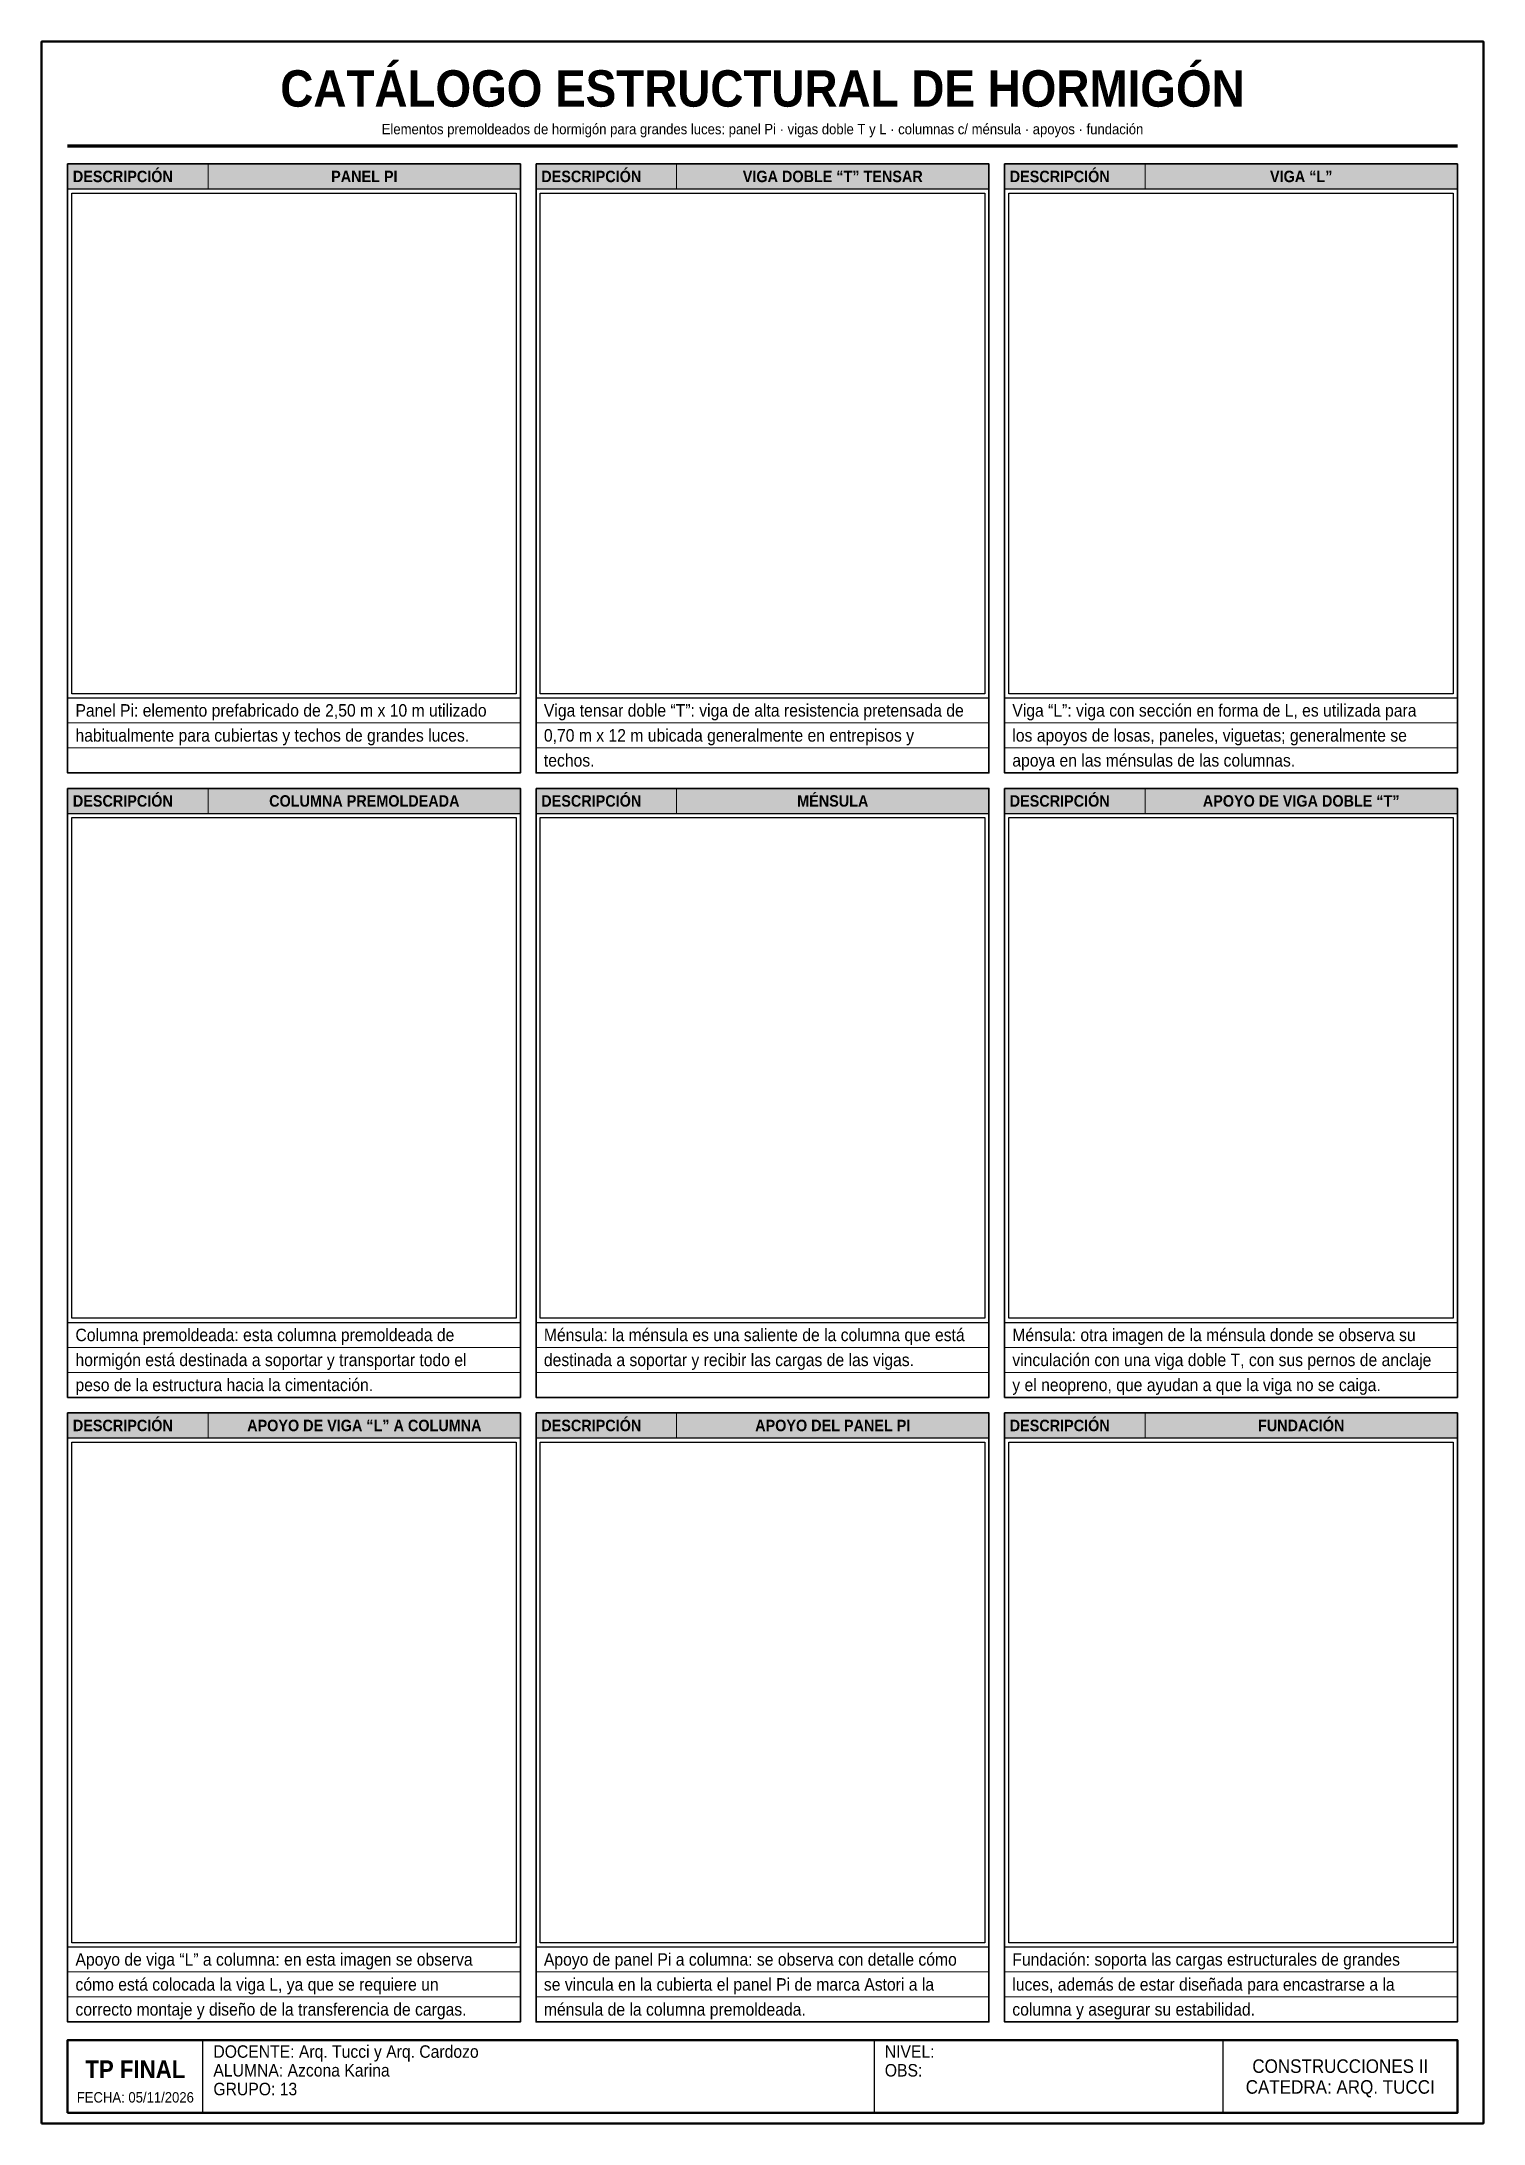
# Model space of a CAD drawing. Header units: millimetres. Extents: x 10 to 287, y 10 to 410.
import ezdxf
from ezdxf.enums import TextEntityAlignment as Align

# ---------------------------------------------------------------- set-up
doc = ezdxf.new("R2010")
doc.units = ezdxf.units.MM
for name, color, linetype in [('0-MARCO', 7, 'Continuous'), ('1-DIBUJO', 7, 'Continuous'), ('3-TABLAS', 7, 'Continuous'), ('3-TEXTOS', 7, 'Continuous'), ('3-TITULOS', 7, 'Continuous')]:
    doc.layers.add(name, color=color, linetype=linetype)
doc.styles.add('ARIAL', font='arial.ttf')
doc.styles.add('ARIAL-NEGRITA', font='arialbd.ttf')
picture_1 = doc.add_image_def('image1.jpg', size_in_pixel=(670, 755))
picture_2 = doc.add_image_def('image2.jpg', size_in_pixel=(648, 730))
picture_3 = doc.add_image_def('image3.jpg', size_in_pixel=(648, 730))
picture_4 = doc.add_image_def('image4.jpg', size_in_pixel=(846, 952))
picture_5 = doc.add_image_def('image5.jpg', size_in_pixel=(662, 746))
picture_6 = doc.add_image_def('image6.jpg', size_in_pixel=(866, 975))
picture_7 = doc.add_image_def('image7.jpg', size_in_pixel=(662, 746))
picture_8 = doc.add_image_def('image8.jpg', size_in_pixel=(662, 746))
picture_9 = doc.add_image_def('image9.jpg', size_in_pixel=(867, 976))

msp = doc.modelspace()

# ---------------------------------------------------------------- hatches: boundary and pattern name
at = {"layer": '3-TABLAS', "true_color": 0xe8e8e8}
h = msp.add_hatch(color=254, dxfattribs=at)
h.dxf.hatch_style = 1
h.paths.add_polyline_path([(15, 381.7), (102, 381.7), (102, 386.5), (15, 386.5)])
h = msp.add_hatch(color=254, dxfattribs=at)
h.dxf.hatch_style = 1
h.paths.add_polyline_path([(105, 381.7), (192, 381.7), (192, 386.5), (105, 386.5)])
h = msp.add_hatch(color=254, dxfattribs=at)
h.dxf.hatch_style = 1
h.paths.add_polyline_path([(195, 381.7), (282, 381.7), (282, 386.5), (195, 386.5)])
h = msp.add_hatch(color=254, dxfattribs=at)
h.dxf.hatch_style = 1
h.paths.add_polyline_path([(15, 261.7), (102, 261.7), (102, 266.5), (15, 266.5)])
h = msp.add_hatch(color=254, dxfattribs=at)
h.dxf.hatch_style = 1
h.paths.add_polyline_path([(105, 261.7), (192, 261.7), (192, 266.5), (105, 266.5)])
h = msp.add_hatch(color=254, dxfattribs=at)
h.dxf.hatch_style = 1
h.paths.add_polyline_path([(195, 261.7), (282, 261.7), (282, 266.5), (195, 266.5)])
h = msp.add_hatch(color=254, dxfattribs=at)
h.dxf.hatch_style = 1
h.paths.add_polyline_path([(15, 141.7), (102, 141.7), (102, 146.5), (15, 146.5)])
h = msp.add_hatch(color=254, dxfattribs=at)
h.dxf.hatch_style = 1
h.paths.add_polyline_path([(105, 141.7), (192, 141.7), (192, 146.5), (105, 146.5)])
h = msp.add_hatch(color=254, dxfattribs=at)
h.dxf.hatch_style = 1
h.paths.add_polyline_path([(195, 141.7), (282, 141.7), (282, 146.5), (195, 146.5)])

# ---------------------------------------------------------------- linework, layer by layer
at = {"layer": '0-MARCO', "lineweight": 50}
for points in [[(10, 10), (287, 10), (287, 410), (10, 410)], [(15, 12), (282, 12), (282, 26), (15, 26)]]:
    msp.add_lwpolyline(points, close=True, dxfattribs=at)
at = {"layer": '0-MARCO', "lineweight": 25}
for points in [[(41, 12), (41, 26)], [(170, 12), (170, 26)], [(237, 12), (237, 26)]]:
    msp.add_lwpolyline(points, dxfattribs=at)
at = {"layer": '3-TABLAS', "lineweight": 35}
for points in [[(15, 386.5), (102, 386.5), (102, 269.5), (15, 269.5)], [(105, 386.5), (192, 386.5), (192, 269.5), (105, 269.5)], [(195, 386.5), (282, 386.5), (282, 269.5), (195, 269.5)], [(15, 266.5), (102, 266.5), (102, 149.5), (15, 149.5)], [(105, 266.5), (192, 266.5), (192, 149.5), (105, 149.5)], [(195, 266.5), (282, 266.5), (282, 149.5), (195, 149.5)], [(15, 146.5), (102, 146.5), (102, 29.5), (15, 29.5)], [(105, 146.5), (192, 146.5), (192, 29.5), (105, 29.5)], [(195, 146.5), (282, 146.5), (282, 29.5), (195, 29.5)]]:
    msp.add_lwpolyline(points, close=True, dxfattribs=at)
at = {"layer": '3-TABLAS', "lineweight": 13}
for points in [[(42, 386.5), (42, 381.7)], [(132, 386.5), (132, 381.7)], [(222, 386.5), (222, 381.7)], [(15, 279.1), (102, 279.1)], [(105, 279.1), (192, 279.1)], [(195, 279.1), (282, 279.1)], [(15, 274.3), (102, 274.3)], [(105, 274.3), (192, 274.3)], [(195, 274.3), (282, 274.3)], [(42, 266.5), (42, 261.7)], [(132, 266.5), (132, 261.7)], [(222, 266.5), (222, 261.7)], [(15, 159.1), (102, 159.1)], [(105, 159.1), (192, 159.1)], [(195, 159.1), (282, 159.1)], [(15, 154.3), (102, 154.3)], [(105, 154.3), (192, 154.3)], [(195, 154.3), (282, 154.3)], [(42, 146.5), (42, 141.7)], [(132, 146.5), (132, 141.7)], [(222, 146.5), (222, 141.7)], [(15, 39.1), (102, 39.1)], [(105, 39.1), (192, 39.1)], [(195, 39.1), (282, 39.1)], [(15, 34.3), (102, 34.3)], [(105, 34.3), (192, 34.3)], [(195, 34.3), (282, 34.3)]]:
    msp.add_lwpolyline(points, dxfattribs=at)
at = {"layer": '3-TABLAS', "lineweight": 25}
for points in [[(15, 381.7), (102, 381.7)], [(105, 381.7), (192, 381.7)], [(195, 381.7), (282, 381.7)], [(15, 283.9), (102, 283.9)], [(105, 283.9), (192, 283.9)], [(195, 283.9), (282, 283.9)], [(15, 261.7), (102, 261.7)], [(105, 261.7), (192, 261.7)], [(195, 261.7), (282, 261.7)], [(15, 163.9), (102, 163.9)], [(105, 163.9), (192, 163.9)], [(195, 163.9), (282, 163.9)], [(15, 141.7), (102, 141.7)], [(105, 141.7), (192, 141.7)], [(195, 141.7), (282, 141.7)], [(15, 43.9), (102, 43.9)], [(105, 43.9), (192, 43.9)], [(195, 43.9), (282, 43.9)]]:
    msp.add_lwpolyline(points, dxfattribs=at)
at = {"layer": '3-TABLAS', "lineweight": 13}
for points in [[(15.8, 284.7), (101.2, 284.7), (101.2, 380.9), (15.8, 380.9)], [(105.8, 284.7), (191.2, 284.7), (191.2, 380.9), (105.8, 380.9)], [(195.8, 284.7), (281.2, 284.7), (281.2, 380.9), (195.8, 380.9)], [(15.8, 164.7), (101.2, 164.7), (101.2, 260.9), (15.8, 260.9)], [(105.8, 164.7), (191.2, 164.7), (191.2, 260.9), (105.8, 260.9)], [(195.8, 164.7), (281.2, 164.7), (281.2, 260.9), (195.8, 260.9)], [(15.8, 44.7), (101.2, 44.7), (101.2, 140.9), (15.8, 140.9)], [(105.8, 44.7), (191.2, 44.7), (191.2, 140.9), (105.8, 140.9)], [(195.8, 44.7), (281.2, 44.7), (281.2, 140.9), (195.8, 140.9)]]:
    msp.add_lwpolyline(points, close=True, dxfattribs=at)
at = {"layer": '3-TITULOS', "lineweight": 70}
msp.add_lwpolyline([(15, 390), (282, 390)], dxfattribs=at)

# ---------------------------------------------------------------- texts
at = {"layer": '3-TABLAS', "width": 0.9}
for s, height, style, p in [('DESCRIPCIÓN', 2.2, 'ARIAL-NEGRITA', (16, 384.1)), ('DESCRIPCIÓN', 2.2, 'ARIAL-NEGRITA', (106, 384.1)), ('DESCRIPCIÓN', 2.2, 'ARIAL-NEGRITA', (196, 384.1)), ('Panel Pi: elemento prefabricado de 2,50 m x 10 m utilizado', 2.4, 'ARIAL', (16.5, 281.5)), ('Viga tensar doble “T”: viga de alta resistencia pretensada de', 2.4, 'ARIAL', (106.5, 281.5)), ('Viga “L”: viga con sección en forma de L, es utilizada para', 2.4, 'ARIAL', (196.5, 281.5)), ('habitualmente para cubiertas y techos de grandes luces.', 2.4, 'ARIAL', (16.5, 276.7)), ('0,70 m x 12 m ubicada generalmente en entrepisos y', 2.4, 'ARIAL', (106.5, 276.7)), ('los apoyos de losas, paneles, viguetas; generalmente se', 2.4, 'ARIAL', (196.5, 276.7)), ('techos.', 2.4, 'ARIAL', (106.5, 271.9)), ('apoya en las ménsulas de las columnas.', 2.4, 'ARIAL', (196.5, 271.9)), ('DESCRIPCIÓN', 2.2, 'ARIAL-NEGRITA', (16, 264.1)), ('DESCRIPCIÓN', 2.2, 'ARIAL-NEGRITA', (106, 264.1)), ('DESCRIPCIÓN', 2.2, 'ARIAL-NEGRITA', (196, 264.1)), ('Columna premoldeada: esta columna premoldeada de', 2.4, 'ARIAL', (16.5, 161.5)), ('Ménsula: la ménsula es una saliente de la columna que está', 2.4, 'ARIAL', (106.5, 161.5)), ('Ménsula: otra imagen de la ménsula donde se observa su', 2.4, 'ARIAL', (196.5, 161.5)), ('hormigón está destinada a soportar y transportar todo el', 2.4, 'ARIAL', (16.5, 156.7)), ('destinada a soportar y recibir las cargas de las vigas.', 2.4, 'ARIAL', (106.5, 156.7)), ('vinculación con una viga doble T, con sus pernos de anclaje', 2.4, 'ARIAL', (196.5, 156.7)), ('peso de la estructura hacia la cimentación.', 2.4, 'ARIAL', (16.5, 151.9)), ('y el neopreno, que ayudan a que la viga no se caiga.', 2.4, 'ARIAL', (196.5, 151.9)), ('DESCRIPCIÓN', 2.2, 'ARIAL-NEGRITA', (16, 144.1)), ('DESCRIPCIÓN', 2.2, 'ARIAL-NEGRITA', (106, 144.1)), ('DESCRIPCIÓN', 2.2, 'ARIAL-NEGRITA', (196, 144.1)), ('Apoyo de viga “L” a columna: en esta imagen se observa', 2.4, 'ARIAL', (16.5, 41.5)), ('Apoyo de panel Pi a columna: se observa con detalle cómo', 2.4, 'ARIAL', (106.5, 41.5)), ('Fundación: soporta las cargas estructurales de grandes', 2.4, 'ARIAL', (196.5, 41.5)), ('cómo está colocada la viga L, ya que se requiere un', 2.4, 'ARIAL', (16.5, 36.7)), ('se vincula en la cubierta el panel Pi de marca Astori a la', 2.4, 'ARIAL', (106.5, 36.7)), ('luces, además de estar diseñada para encastrarse a la', 2.4, 'ARIAL', (196.5, 36.7)), ('correcto montaje y diseño de la transferencia de cargas.', 2.4, 'ARIAL', (16.5, 31.9)), ('ménsula de la columna premoldeada.', 2.4, 'ARIAL', (106.5, 31.9)), ('columna y asegurar su estabilidad.', 2.4, 'ARIAL', (196.5, 31.9))]:
    msp.add_text(s, height=height, dxfattribs=dict(at, style=style)).set_placement(p, align=Align.MIDDLE_LEFT)
at = {"layer": '3-TABLAS', "style": 'ARIAL-NEGRITA', "width": 0.9}
for s, p in [('PANEL PI', (72, 384.1)), ('VIGA DOBLE “T” TENSAR', (162, 384.1)), ('VIGA “L”', (252, 384.1)), ('COLUMNA PREMOLDEADA', (72, 264.1)), ('MÉNSULA', (162, 264.1)), ('APOYO DE VIGA DOBLE “T”', (252, 264.1)), ('APOYO DE VIGA “L” A COLUMNA', (72, 144.1)), ('APOYO DEL PANEL PI', (162, 144.1)), ('FUNDACIÓN', (252, 144.1))]:
    msp.add_text(s, height=2.2, dxfattribs=at).set_placement(p, align=Align.MIDDLE_CENTER)
at = {"layer": '3-TEXTOS', "style": 'ARIAL', "width": 0.9}
for s, p in [('DOCENTE: Arq. Tucci y Arq. Cardozo', (43, 22.6)), ('NIVEL:', (172, 22.6)), ('ALUMNA: Azcona Karina', (43, 19)), ('OBS:', (172, 19)), ('GRUPO: 13', (43, 15.4))]:
    msp.add_text(s, height=2.4, dxfattribs=at).set_placement(p)
for s, height, p in [('CONSTRUCCIONES II', 2.6, (259.5, 21)), ('FECHA: 05/11/2026', 2, (28, 15)), ('CATEDRA: ARQ. TUCCI', 2.6, (259.5, 17))]:
    msp.add_text(s, height=height, dxfattribs=at).set_placement(p, align=Align.MIDDLE_CENTER)
at = {"layer": '3-TITULOS', "width": 0.9}
for s, height, style, p in [('CATÁLOGO ESTRUCTURAL DE HORMIGÓN', 7, 'ARIAL-NEGRITA', (148.5, 401)), ('Elementos premoldeados de hormigón para grandes luces: panel Pi · vigas doble T y L · columnas c/ ménsula · apoyos · fundación', 2, 'ARIAL', (148.5, 393.2)), ('TP FINAL', 3.4, 'ARIAL-NEGRITA', (28, 20.4))]:
    msp.add_text(s, height=height, dxfattribs=dict(at, style=style)).set_placement(p, align=Align.MIDDLE_CENTER)

# ---------------------------------------------------------------- pictures from other files: only their frames are drawn
at = {"layer": '1-DIBUJO'}
image = msp.add_image(picture_1, insert=(15.8, 284.7), size_in_units=(85.4, 96.2), dxfattribs=at)
image = msp.add_image(picture_2, insert=(105.8, 284.7), size_in_units=(85.4, 96.2), dxfattribs=at)
image = msp.add_image(picture_3, insert=(195.8, 284.7), size_in_units=(85.4, 96.2), dxfattribs=at)
image = msp.add_image(picture_4, insert=(15.8, 164.7), size_in_units=(85.4, 96.2), dxfattribs=at)
image = msp.add_image(picture_5, insert=(105.8, 164.7), size_in_units=(85.4, 96.2), dxfattribs=at)
image = msp.add_image(picture_6, insert=(195.8, 164.7), size_in_units=(85.4, 96.2), dxfattribs=at)
image = msp.add_image(picture_7, insert=(15.8, 44.7), size_in_units=(85.4, 96.2), dxfattribs=at)
image = msp.add_image(picture_8, insert=(105.8, 44.7), size_in_units=(85.4, 96.2), dxfattribs=at)
image = msp.add_image(picture_9, insert=(195.8, 44.7), size_in_units=(85.4, 96.2), dxfattribs=at)

doc.saveas('drawing.dxf')
